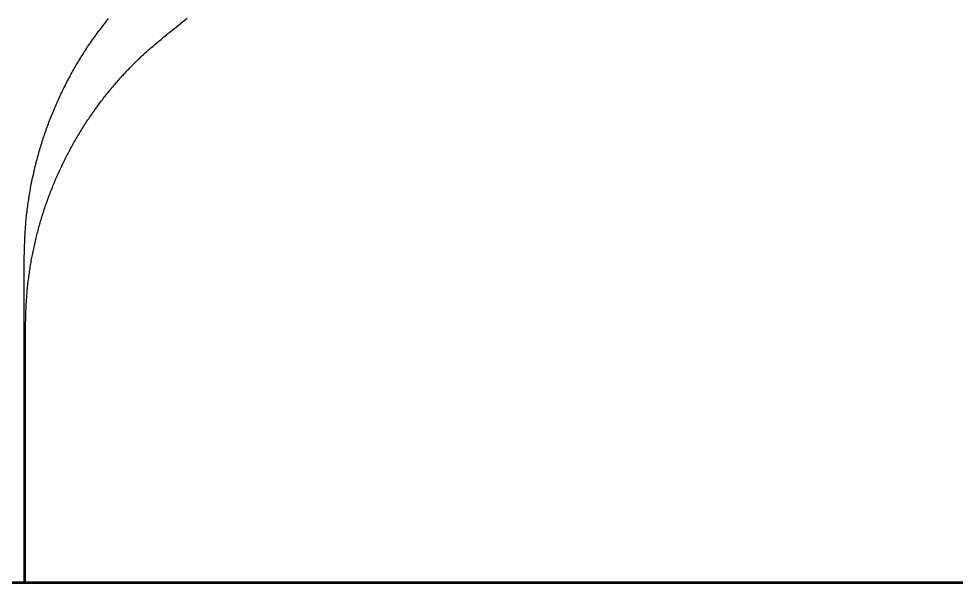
# Model space of a CAD drawing. Header units: millimetres. Extents: x -226 to 218, y -316 to 313.
# Drawn here: x 61.3 to 137.1, y -107.3 to -61.7 of the extents above; entities that cross this region are included whole.
import ezdxf

# ---------------------------------------------------------------- set-up
doc = ezdxf.new("R2010")
doc.units = ezdxf.units.MM
doc.layers.add('SKETCH', color=5, linetype='Continuous')
doc.layers.add('VISIBLE', color=7, linetype='Continuous')

msp = doc.modelspace()

# ---------------------------------------------------------------- linework, layer by layer
at = {"layer": 'SKETCH', "flags": 128}
for points in [[(61.775, -107.233), (61.775, -107.119), (61.775, -106.906), (61.775, -106.694), (61.775, -106.481), (61.775, -106.269), (61.775, -106.056), (61.775, -105.844), (61.775, -105.632), (61.775, -105.419), (61.775, -105.207), (61.775, -104.994), (61.775, -104.782), (61.775, -104.569), (61.775, -104.357), (61.775, -104.145), (61.775, -103.932), (61.775, -103.72), (61.775, -103.507), (61.775, -103.295), (61.775, -103.082), (61.775, -102.87), (61.775, -102.658), (61.775, -102.445), (61.775, -102.233), (61.775, -102.02), (61.775, -101.808), (61.775, -101.595), (61.775, -101.383), (61.775, -101.17), (61.775, -100.958), (61.775, -100.746), (61.775, -100.533), (61.775, -100.321), (61.775, -100.108), (61.775, -99.896), (61.775, -99.683), (61.775, -99.471), (61.775, -99.258), (61.775, -99.046), (61.775, -98.833), (61.775, -98.621), (61.775, -98.408), (61.775, -98.196), (61.775, -97.983), (61.775, -97.771), (61.775, -97.558), (61.775, -97.346), (61.775, -97.133), (61.775, -96.921), (61.775, -96.709), (61.775, -96.496), (61.775, -96.284), (61.775, -96.071), (61.775, -95.859), (61.775, -95.646), (61.775, -95.434), (61.775, -95.221), (61.775, -95.009), (61.775, -94.796), (61.775, -94.584), (61.775, -94.371), (61.775, -94.159), (61.775, -93.946), (61.775, -93.734), (61.775, -93.521), (61.775, -93.309), (61.775, -93.096), (61.775, -92.884), (61.775, -92.671), (61.775, -92.459), (61.775, -92.247), (61.775, -92.034), (61.775, -91.822), (61.775, -91.609), (61.775, -91.397), (61.775, -91.184), (61.775, -90.972), (61.775, -90.759), (61.775, -90.547), (61.775, -90.334), (61.775, -90.122), (61.775, -89.91), (61.775, -89.697), (61.775, -89.485), (61.775, -89.272), (61.775, -89.06), (61.775, -88.847), (61.775, -88.635), (61.775, -88.423), (61.775, -88.21), (61.775, -87.998), (61.775, -87.785), (61.775, -87.573), (61.775, -87.36), (61.775, -87.148), (61.775, -86.936), (61.775, -86.723), (61.775, -86.511), (61.775, -86.298), (61.775, -86.086), (61.774, -85.872), (61.774, -85.657), (61.773, -85.441), (61.772, -85.223), (61.77, -85.005), (61.769, -84.785), (61.767, -84.565), (61.766, -84.345), (61.764, -84.125), (61.762, -83.906), (61.761, -83.686), (61.759, -83.468), (61.758, -83.25), (61.757, -83.033), (61.757, -82.818), (61.757, -82.605), (61.757, -82.393), (61.757, -82.184), (61.759, -81.977), (61.76, -81.773), (61.763, -81.571), (61.766, -81.373), (61.77, -81.178), (61.775, -80.986), (61.779, -80.835), (61.783, -80.685), (61.787, -80.538), (61.791, -80.392), (61.795, -80.249), (61.799, -80.107), (61.804, -79.966), (61.809, -79.827), (61.814, -79.689), (61.819, -79.553), (61.825, -79.417), (61.831, -79.282), (61.838, -79.148), (61.845, -79.014), (61.852, -78.881), (61.861, -78.748), (61.869, -78.614), (61.879, -78.481), (61.889, -78.348), (61.9, -78.214), (61.912, -78.08), (61.924, -77.945), (61.937, -77.809), (61.952, -77.672), (61.967, -77.535), (61.982, -77.398), (61.999, -77.261), (62.016, -77.124), (62.033, -76.986), (62.051, -76.849), (62.07, -76.712), (62.089, -76.575), (62.109, -76.439), (62.13, -76.302), (62.151, -76.165), (62.173, -76.028), (62.195, -75.892), (62.218, -75.755), (62.242, -75.619), (62.266, -75.483), (62.291, -75.347), (62.316, -75.211), (62.342, -75.076), (62.369, -74.94), (62.396, -74.805), (62.424, -74.669), (62.452, -74.534), (62.481, -74.4), (62.511, -74.265), (62.541, -74.13), (62.572, -73.996), (62.603, -73.862), (62.635, -73.727), (62.668, -73.593), (62.701, -73.459), (62.735, -73.325), (62.769, -73.191), (62.804, -73.058), (62.84, -72.924), (62.876, -72.791), (62.913, -72.658), (62.951, -72.525), (62.989, -72.392), (63.027, -72.26), (63.066, -72.127), (63.106, -71.995), (63.146, -71.863), (63.187, -71.732), (63.229, -71.6), (63.271, -71.469), (63.313, -71.338), (63.356, -71.208), (63.4, -71.077), (63.444, -70.947), (63.489, -70.817), (63.535, -70.687), (63.581, -70.557), (63.628, -70.427), (63.675, -70.298), (63.723, -70.169), (63.771, -70.04), (63.82, -69.911), (63.87, -69.782), (63.92, -69.654), (63.971, -69.526), (64.022, -69.398), (64.074, -69.271), (64.127, -69.143), (64.18, -69.016), (64.233, -68.89), (64.287, -68.763), (64.342, -68.637), (64.397, -68.511), (64.453, -68.386), (64.509, -68.26), (64.566, -68.136), (64.623, -68.011), (64.681, -67.887), (64.74, -67.763), (64.799, -67.639), (64.858, -67.515), (64.919, -67.392), (64.98, -67.268), (65.041, -67.146), (65.103, -67.023), (65.165, -66.901), (65.228, -66.779), (65.292, -66.657), (65.356, -66.535), (65.421, -66.414), (65.486, -66.293), (65.552, -66.173), (65.618, -66.053), (65.685, -65.933), (65.752, -65.814), (65.82, -65.695), (65.888, -65.576), (65.957, -65.457), (66.026, -65.34), (66.096, -65.222), (66.166, -65.105), (66.237, -64.988), (66.308, -64.871), (66.38, -64.755), (66.453, -64.639), (66.526, -64.523), (66.599, -64.407), (66.673, -64.292), (66.748, -64.178), (66.823, -64.063), (66.899, -63.949), (66.975, -63.835), (67.051, -63.722), (67.128, -63.609), (67.206, -63.496), (67.284, -63.384), (67.363, -63.272), (67.442, -63.161), (67.521, -63.05), (67.601, -62.939), (67.682, -62.829), (67.763, -62.72), (67.844, -62.61), (67.926, -62.501), (68.008, -62.393), (68.091, -62.285), (68.175, -62.177), (68.259, -62.07), (68.343, -61.963), (68.428, -61.856), (68.513, -61.75), (68.599, -61.644)], [(61.879, -107.233), (61.879, -107.106), (61.879, -106.894), (61.879, -106.681), (61.879, -106.469), (61.879, -106.257), (61.879, -106.045), (61.879, -105.833), (61.879, -105.621), (61.879, -105.409), (61.879, -105.197), (61.879, -104.985), (61.879, -104.773), (61.879, -104.561), (61.879, -104.349), (61.879, -104.136), (61.879, -103.924), (61.879, -103.712), (61.879, -103.5), (61.879, -103.288), (61.879, -103.076), (61.879, -102.864), (61.879, -102.652), (61.879, -102.44), (61.879, -102.228), (61.879, -102.016), (61.879, -101.803), (61.879, -101.591), (61.879, -101.379), (61.879, -101.167), (61.879, -100.955), (61.879, -100.743), (61.879, -100.531), (61.879, -100.319), (61.879, -100.107), (61.879, -99.895), (61.879, -99.683), (61.879, -99.471), (61.879, -99.258), (61.879, -99.046), (61.879, -98.834), (61.879, -98.622), (61.879, -98.41), (61.879, -98.198), (61.879, -97.986), (61.879, -97.774), (61.879, -97.562), (61.879, -97.35), (61.879, -97.138), (61.879, -96.925), (61.879, -96.713), (61.879, -96.501), (61.879, -96.289), (61.879, -96.077), (61.879, -95.865), (61.879, -95.653), (61.879, -95.441), (61.879, -95.229), (61.879, -95.017), (61.879, -94.805), (61.879, -94.593), (61.879, -94.38), (61.879, -94.168), (61.879, -93.956), (61.879, -93.744), (61.879, -93.532), (61.879, -93.32), (61.879, -93.108), (61.879, -92.896), (61.879, -92.684), (61.879, -92.472), (61.879, -92.26), (61.879, -92.048), (61.879, -91.835), (61.879, -91.623), (61.879, -91.41), (61.879, -91.195), (61.878, -90.978), (61.877, -90.76), (61.876, -90.54), (61.874, -90.32), (61.873, -90.099), (61.871, -89.878), (61.87, -89.657), (61.868, -89.436), (61.867, -89.215), (61.865, -88.996), (61.864, -88.778), (61.864, -88.561), (61.863, -88.345), (61.863, -88.132), (61.863, -87.921), (61.864, -87.713), (61.865, -87.508), (61.866, -87.305), (61.869, -87.106), (61.872, -86.911), (61.875, -86.72), (61.879, -86.533), (61.883, -86.392), (61.886, -86.254), (61.89, -86.117), (61.893, -85.983), (61.897, -85.851), (61.901, -85.721), (61.905, -85.592), (61.909, -85.465), (61.913, -85.34), (61.918, -85.215), (61.923, -85.092), (61.928, -84.969), (61.934, -84.847), (61.94, -84.726), (61.946, -84.605), (61.953, -84.485), (61.961, -84.364), (61.969, -84.243), (61.977, -84.122), (61.987, -84.001), (61.997, -83.879), (62.007, -83.756), (62.019, -83.632), (62.031, -83.507), (62.044, -83.382), (62.057, -83.256), (62.071, -83.131), (62.086, -83.005), (62.101, -82.88), (62.117, -82.755), (62.133, -82.629), (62.149, -82.504), (62.166, -82.379), (62.184, -82.254), (62.202, -82.129), (62.221, -82.003), (62.24, -81.879), (62.26, -81.754), (62.28, -81.629), (62.301, -81.504), (62.323, -81.38), (62.344, -81.255), (62.367, -81.131), (62.39, -81.007), (62.413, -80.883), (62.437, -80.759), (62.461, -80.635), (62.486, -80.511), (62.512, -80.388), (62.538, -80.264), (62.564, -80.141), (62.591, -80.018), (62.619, -79.894), (62.647, -79.771), (62.676, -79.648), (62.705, -79.525), (62.734, -79.403), (62.765, -79.28), (62.795, -79.157), (62.826, -79.035), (62.858, -78.912), (62.89, -78.79), (62.923, -78.668), (62.956, -78.546), (62.99, -78.425), (63.024, -78.303), (63.059, -78.182), (63.094, -78.06), (63.13, -77.939), (63.166, -77.818), (63.203, -77.698), (63.24, -77.577), (63.278, -77.457), (63.316, -77.337), (63.355, -77.217), (63.394, -77.097), (63.434, -76.977), (63.474, -76.858), (63.515, -76.738), (63.556, -76.619), (63.598, -76.5), (63.641, -76.381), (63.683, -76.262), (63.727, -76.143), (63.771, -76.025), (63.815, -75.906), (63.86, -75.788), (63.905, -75.67), (63.951, -75.553), (63.997, -75.435), (64.044, -75.318), (64.091, -75.201), (64.139, -75.084), (64.187, -74.968), (64.236, -74.851), (64.285, -74.735), (64.334, -74.62), (64.384, -74.504), (64.435, -74.389), (64.486, -74.273), (64.538, -74.158), (64.59, -74.043), (64.642, -73.929), (64.695, -73.814), (64.749, -73.7), (64.803, -73.586), (64.858, -73.472), (64.913, -73.358), (64.968, -73.245), (65.024, -73.132), (65.08, -73.019), (65.137, -72.907), (65.195, -72.794), (65.252, -72.682), (65.311, -72.57), (65.369, -72.459), (65.428, -72.347), (65.488, -72.236), (65.548, -72.126), (65.609, -72.015), (65.67, -71.905), (65.731, -71.795), (65.793, -71.685), (65.855, -71.576), (65.918, -71.467), (65.981, -71.358), (66.045, -71.249), (66.11, -71.14), (66.174, -71.032), (66.239, -70.924), (66.305, -70.816), (66.371, -70.709), (66.438, -70.602), (66.505, -70.495), (66.572, -70.388), (66.64, -70.282), (66.708, -70.176), (66.777, -70.07), (66.846, -69.965), (66.916, -69.86), (66.986, -69.755), (67.056, -69.651), (67.127, -69.547), (67.198, -69.443), (67.27, -69.34), (67.342, -69.236), (67.415, -69.134), (67.488, -69.031), (67.561, -68.929), (67.635, -68.827), (67.71, -68.725), (67.784, -68.624), (67.86, -68.523), (67.935, -68.422), (68.012, -68.321), (68.088, -68.221), (68.165, -68.121), (68.243, -68.022), (68.32, -67.923), (68.399, -67.824), (68.477, -67.725), (68.556, -67.627), (68.636, -67.529), (68.715, -67.432), (68.796, -67.335), (68.876, -67.238), (68.957, -67.142), (69.038, -67.046), (69.12, -66.951), (69.202, -66.855), (69.285, -66.761), (69.368, -66.666), (69.451, -66.572), (69.535, -66.478), (69.62, -66.384), (69.704, -66.291), (69.789, -66.198), (69.875, -66.105), (69.961, -66.013), (70.047, -65.921), (70.134, -65.83), (70.221, -65.739), (70.308, -65.648), (70.396, -65.558), (70.484, -65.468), (70.572, -65.378), (70.661, -65.289), (70.75, -65.2), (70.84, -65.112), (70.93, -65.024), (71.02, -64.936), (71.11, -64.849), (71.201, -64.763), (71.291, -64.678), (71.38, -64.595), (71.469, -64.513), (71.558, -64.432), (71.647, -64.351), (71.736, -64.271), (71.825, -64.192), (71.915, -64.113), (72.005, -64.035), (72.095, -63.956), (72.187, -63.878), (72.279, -63.799), (72.372, -63.72), (72.467, -63.64), (72.563, -63.56), (72.66, -63.478), (72.759, -63.396), (72.859, -63.313), (72.962, -63.228), (73.066, -63.142), (73.173, -63.055), (73.281, -62.965), (73.392, -62.874), (73.549, -62.746), (73.71, -62.615), (73.876, -62.481), (74.047, -62.345), (74.221, -62.207), (74.399, -62.066), (74.581, -61.924), (74.766, -61.779), (74.953, -61.633)]]:
    msp.add_lwpolyline(points, dxfattribs=at)
at = {"layer": 'VISIBLE'}
for p, q in [((-197.468, -107.342), (197.468, -107.342)), ((-197.393, -107.301), (197.393, -107.301)), ((-197.343, -107.274), (197.343, -107.274)), ((-197.269, -107.233), (197.269, -107.233))]:
    msp.add_line(p, q, dxfattribs=at)

doc.saveas('drawing.dxf')
